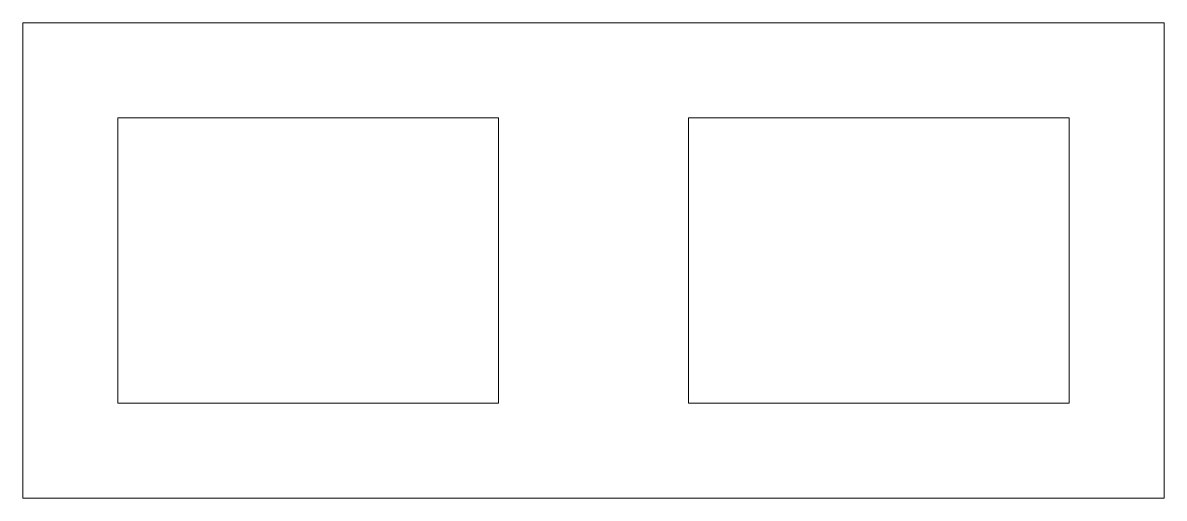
# Model space of a CAD drawing. Header units: metres. Extents: x 0 to 60, y 0 to 25.
import ezdxf

# ---------------------------------------------------------------- set-up
doc = ezdxf.new("R2010")
doc.units = ezdxf.units.M
doc.layers.add('TOP', color=1, linetype='Continuous', lineweight=0)

msp = doc.modelspace()

# ---------------------------------------------------------------- linework, layer by layer
at = {"layer": 'TOP'}
for points in [[(0, 0), (0, 25), (60, 25), (60, 0)], [(5, 5), (5, 20), (25, 20), (25, 5)], [(35, 5), (35, 20), (55, 20), (55, 5)]]:
    msp.add_lwpolyline(points, close=True, dxfattribs=at)

doc.saveas('drawing.dxf')
